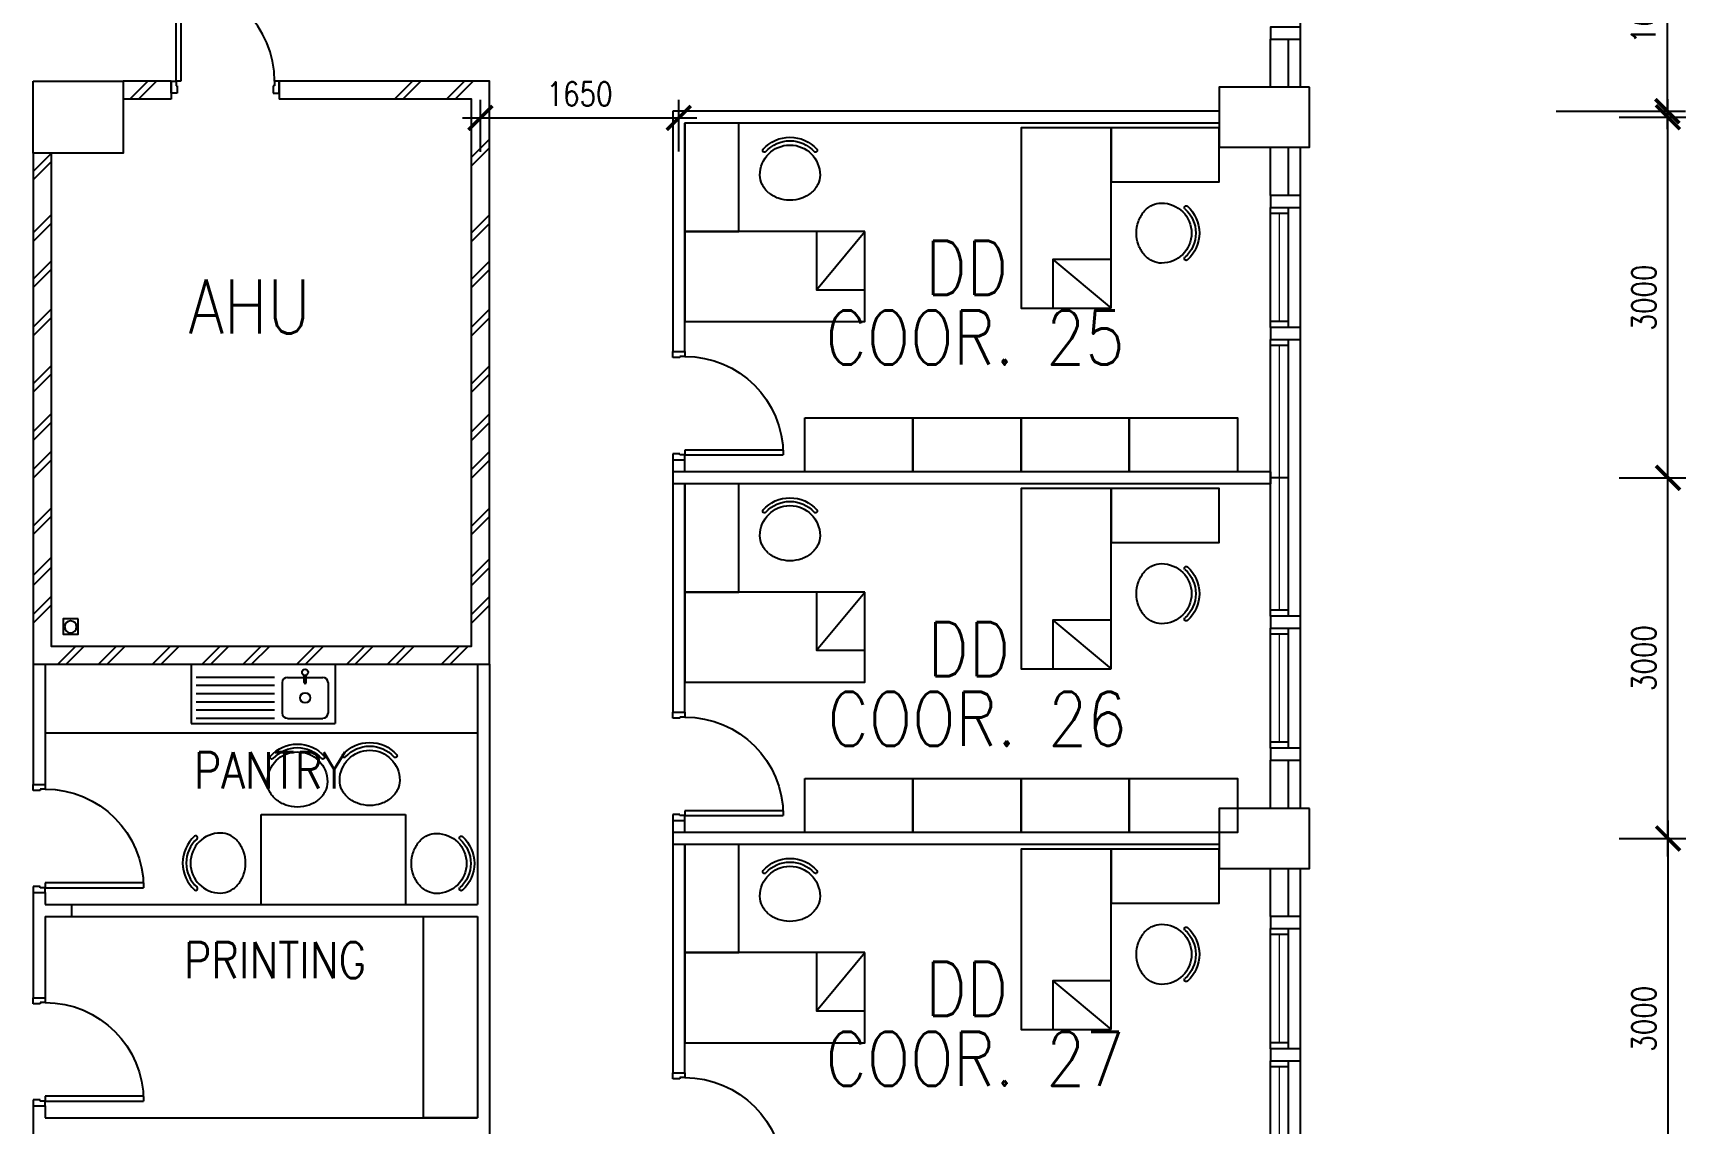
# Model space of a CAD drawing. Extents: x 2687779 to 2997471, y -863049 to -631414.
# Drawn here: x 2711341 to 2725101, y -798799 to -789724 of the extents above; entities that cross this region are included whole.
import ezdxf
from ezdxf.enums import TextEntityAlignment as Align

# ---------------------------------------------------------------- set-up
doc = ezdxf.new("R2010")
doc.units = 0
doc.header["$LTSCALE"] = 10
doc.header["$MEASUREMENT"] = 0
doc.header["$PDMODE"] = 34
doc.linetypes.add('DIVIDE', pattern=[1.25, 0.5, -0.25, 0, -0.25, 0, -0.25])
doc.layers.get('0').update_dxf_attribs({"linetype": 'CONTINUOUS'})
doc.layers.get('DEFPOINTS').update_dxf_attribs({"linetype": 'CONTINUOUS'})
for name, color, linetype in [('BTH-FX', 5, 'CONTINUOUS'), ('COL', 3, 'CONTINUOUS'), ('DIM', 7, 'CONTINUOUS'), ('DR', 7, 'CONTINUOUS'), ('FIT', 5, 'CONTINUOUS'), ('FURN', 1, 'CONTINUOUS'), ('FURN1', 7, 'CONTINUOUS'), ('H', 1, 'CONTINUOUS'), ('hatch', 7, 'CONTINUOUS'), ('partition', 7, 'CONTINUOUS'), ('PIPE', 5, 'DIVIDE'), ('stair', 7, 'CONTINUOUS'), ('T25', 7, 'CONTINUOUS'), ('T50', 3, 'CONTINUOUS'), ('WALL', 2, 'CONTINUOUS'), ('WIN', 5, 'CONTINUOUS')]:
    doc.layers.add(name, color=color, linetype=linetype)
doc.styles.add('ROMANS', font='romans.shx', dxfattribs={"width": 0.8, "height": 100})
doc.styles.get("Standard").update_dxf_attribs({"font": 'ROMANS.SHX'})
doc.dimstyles.new('STANDARD$0', dxfattribs={"dimscale": 0, "dimtxt": 8, "dimasz": 6, "dimexe": 1, "dimexo": 1, "dimgap": 3, "dimtad": 1, "dimdec": 0, "dimlfac": -1, "dimrnd": 1, "dimzin": 0, "dimdsep": 46, "dimtxsty": 'Standard', "dimcen": 0, "dimclrd": 5, "dimclre": 250, "dimadec": 0, "dimazin": 0, "dimtfac": 1, "dimtdec": 4, "dimtofl": 0, "dimtmove": 0, "dimatfit": 3, "dimfxl": 1, "dimtolj": 1, "dimtzin": 0, "dimarcsym": 0})

# ---------------------------------------------------------------- blocks, each defined once
blk = doc.blocks.new('_ARCHTICK')
at = {"color": 0, "linetype": 'ByBlock', "const_width": 0.15}
blk.add_lwpolyline([(-0.5, -0.5), (0.5, 0.5)], dxfattribs=at)
blk = doc.blocks.new('*D177')
at = {"layer": 'DEFPOINTS', "color": 0, "transparency": 16777216}
for p in [(2724395, -796424), (2724395, -799424), (2724951, -799424)]:
    blk.add_point(p, dxfattribs=at)
at = {"layer": 'DIM', "color": 7, "lineweight": -2, "transparency": 16777216}
for p, q in [((2724951, -796274), (2724951, -799574)), ((2724545, -796424), (2725101, -796424)), ((2724545, -799424), (2725101, -799424))]:
    blk.add_line(p, q, dxfattribs=at)
at = {"layer": 'DIM', "color": 7, "lineweight": -2, "transparency": 16777216, "xscale": 200, "yscale": 200, "zscale": 200}
for p, rotation in [((2724951, -796424), 90), ((2724951, -799424), 270)]:
    blk.add_blockref('_ARCHTICK', p, dxfattribs=dict(at, rotation=rotation))
at = {"layer": 'DIM', "color": 7, "transparency": 16777216, "insert": (2724751, -797924), "char_height": 200, "attachment_point": 5, "rotation": 90, "style": 'ROMANS'}
blk.add_mtext('\\A1;3000', dxfattribs=at)
blk = doc.blocks.new('d900-1b1')
at = {"layer": 'DR'}
for p, q in [((40, 100), (40, 920)), ((80, 919), (80, 100)), ((0, 0), (0, 100)), ((0, 100), (40, 100)), ((50, 0), (0, 0)), ((80, 100), (40, 100)), ((40, 100), (40, 60)), ((40, 60), (50, 60)), ((50, 60), (50, 0)), ((860, 60), (850, 60)), ((850, 60), (850, 0)), ((850, 0), (900, 0)), ((860, 100), (860, 60)), ((900, 100), (860, 100)), ((900, 0), (900, 100))]:
    blk.add_line(p, q, dxfattribs=at)
blk.add_arc((40, 100), 820, 0, 90, dxfattribs=at)
blk = doc.blocks.new('*D195')
at = {"layer": 'DEFPOINTS', "color": 0, "transparency": 16777216}
for p in [(2724395, -790424), (2724951, -790424), (2724395, -793424)]:
    blk.add_point(p, dxfattribs=at)
at = {"layer": 'DIM', "color": 7, "lineweight": -2, "transparency": 16777216}
for p, q in [((2724951, -793574), (2724951, -790274)), ((2724545, -790424), (2725101, -790424)), ((2724545, -793424), (2725101, -793424))]:
    blk.add_line(p, q, dxfattribs=at)
at = {"layer": 'DIM', "color": 7, "lineweight": -2, "transparency": 16777216, "xscale": 200, "yscale": 200, "zscale": 200}
for p, rotation in [((2724951, -790424), 90), ((2724951, -793424), 270)]:
    blk.add_blockref('_ARCHTICK', p, dxfattribs=dict(at, rotation=rotation))
at = {"layer": 'DIM', "color": 7, "transparency": 16777216, "insert": (2724751, -791924), "char_height": 200, "attachment_point": 5, "rotation": 90, "style": 'ROMANS'}
blk.add_mtext('\\A1;3000', dxfattribs=at)
blk = doc.blocks.new('*D196')
at = {"layer": 'DEFPOINTS', "color": 0, "transparency": 16777216}
for p in [(2724395, -793424), (2724951, -793424), (2724395, -796424)]:
    blk.add_point(p, dxfattribs=at)
at = {"layer": 'DIM', "color": 7, "lineweight": -2, "transparency": 16777216}
for p, q in [((2724951, -796574), (2724951, -793274)), ((2724545, -793424), (2725101, -793424)), ((2724545, -796424), (2725101, -796424))]:
    blk.add_line(p, q, dxfattribs=at)
at = {"layer": 'DIM', "color": 7, "lineweight": -2, "transparency": 16777216, "xscale": 200, "yscale": 200, "zscale": 200}
for p, rotation in [((2724951, -793424), 90), ((2724951, -796424), 270)]:
    blk.add_blockref('_ARCHTICK', p, dxfattribs=dict(at, rotation=rotation))
at = {"layer": 'DIM', "color": 7, "transparency": 16777216, "insert": (2724751, -794924), "char_height": 200, "attachment_point": 5, "rotation": 90, "style": 'ROMANS'}
blk.add_mtext('\\A1;3000', dxfattribs=at)
blk = doc.blocks.new('SINK-SGL')
at = {"layer": 'BTH-FX', "color": 7}
for p, q in [((0, 493), (0, 0)), ((1200, 493), (1200, 0)), ((695, 382), (42, 382)), ((695, 314), (42, 314)), ((758, 340), (758, 85)), ((801, 382), (940, 382)), ((940, 340), (940, 401)), ((957, 340), (957, 401)), ((957, 382), (1097, 382)), ((1140, 340), (1140, 85)), ((695, 246), (42, 246)), ((695, 178), (42, 178)), ((0, 0), (1200, 0)), ((695, 110), (42, 110)), ((695, 42), (42, 42)), ((801, 42), (1097, 42))]:
    blk.add_line(p, q, dxfattribs=at)
for centre, radius in [((949, 425), 25.5), ((949, 213), 42.5)]:
    blk.add_circle(centre, radius, dxfattribs=at)
for centre, radius, start, end in [((801, 340), 42.5, 90, 180), ((949, 340), 8.5, 180, 0), ((1097, 340), 42.5, 0, 90), ((801, 85), 42.5, 180, 270), ((1097, 85), 42.5, 270, 0)]:
    blk.add_arc(centre, radius, start, end, dxfattribs=at)
blk = doc.blocks.new('*D231')
at = {"layer": 'DEFPOINTS', "color": 0, "linetype": 'Continuous', "transparency": 16777216}
for p in [(2716716, -790430), (2715066, -790861), (2716716, -790860)]:
    blk.add_point(p, dxfattribs=at)
at = {"layer": 'DIM', "color": 7, "linetype": 'Continuous', "lineweight": -2, "transparency": 16777216}
for p, q in [((2715066, -790711), (2715066, -790280)), ((2716716, -790710), (2716716, -790280)), ((2714916, -790430), (2716866, -790430))]:
    blk.add_line(p, q, dxfattribs=at)
at = {"layer": 'DIM', "color": 7, "linetype": 'Continuous', "lineweight": -2, "transparency": 16777216, "xscale": 200, "yscale": 200, "zscale": 200, "rotation": 180}
blk.add_blockref('_ARCHTICK', (2715066, -790430), dxfattribs=at)
at = {"layer": 'DIM', "color": 7, "linetype": 'Continuous', "lineweight": -2, "transparency": 16777216, "xscale": 200, "yscale": 200, "zscale": 200}
blk.add_blockref('_ARCHTICK', (2716716, -790430), dxfattribs=at)
at = {"layer": 'DIM', "color": 7, "linetype": 'Continuous', "transparency": 16777216, "insert": (2715891, -790230), "char_height": 200, "attachment_point": 5, "style": 'ROMANS'}
blk.add_mtext('\\A1;1650', dxfattribs=at)
blk = doc.blocks.new('100FT')
at = {"layer": 'PIPE', "linetype": 'Continuous'}
blk.add_circle((0, 0), 50, dxfattribs=at)
blk = doc.blocks.new('A$C7CE3714C')
at = {"layer": 'FIT'}
blk.add_lwpolyline([(0, 0), (126, 0), (126, 126), (0, 126)], close=True, dxfattribs=at)
at = {"layer": 'FIT', "xscale": -1}
blk.add_blockref('100FT', (63, 66), dxfattribs=at)
blk = doc.blocks.new('*D323')
at = {"layer": 'DEFPOINTS', "color": 0, "linetype": 'Continuous', "transparency": 16777216}
for p in [(2723871, -788699), (2724946, -788699), (2723871, -790374)]:
    blk.add_point(p, dxfattribs=at)
at = {"layer": 'partition', "color": 7, "linetype": 'Continuous', "lineweight": -2, "transparency": 16777216}
for p, q in [((2724946, -790524), (2724946, -788549)), ((2724021, -788699), (2725096, -788699)), ((2724021, -790374), (2725096, -790374))]:
    blk.add_line(p, q, dxfattribs=at)
at = {"layer": 'partition', "color": 7, "linetype": 'Continuous', "lineweight": -2, "transparency": 16777216, "xscale": 200, "yscale": 200, "zscale": 200}
for p, rotation in [((2724946, -788699), 90), ((2724946, -790374), 270)]:
    blk.add_blockref('_ARCHTICK', p, dxfattribs=dict(at, rotation=rotation))
at = {"layer": 'partition', "color": 7, "linetype": 'Continuous', "transparency": 16777216, "insert": (2724746, -789537), "char_height": 200, "attachment_point": 5, "rotation": 90, "style": 'ROMANS'}
blk.add_mtext('\\A1;1675', dxfattribs=at)
blk = doc.blocks.new('CHAIR10')
at = {"layer": 'FURN1', "color": 1}
for centre, radius, start, end in [((-487, 712), 252, 140.136, 160.9198), ((-515, 735), 216, 116.3827, 140.136), ((-533, 772), 175, 90, 116.3827), ((-533, 697), 250, 270, 90), ((-328, 909), 15, 48.1599, 228.1599), ((-518, 697), 270, 311.8401, 48.1599), ((-518, 697), 300, 311.8401, 48.1599), ((-443, 697), 299, 160.9198, 180), ((-443, 697), 299, 180, 199.0802), ((-487, 682), 252, 199.0802, 219.864), ((-515, 658), 216, 219.864, 243.6173), ((-533, 622), 175, 243.6173, 270), ((-328, 485), 15, 131.8401, 311.8401)]:
    blk.add_arc(centre, radius, start, end, dxfattribs=at)

msp = doc.modelspace()

# ---------------------------------------------------------------- linework, layer by layer
at = {"color": 9}
for p, q in [((2721891.3, -790174.1), (2721891.3, -784674.1)), ((2721891.3, -796174.1), (2721891.3, -790674.1)), ((2721891.3, -802174.1), (2721891.3, -796674.1))]:
    msp.add_line(p, q, dxfattribs=at)
at = {"layer": 'COL'}
for points in [[(2711341.3, -790124.1), (2712091.3, -790124.1), (2712091.3, -790724.1), (2711341.3, -790724.1)], [(2721966.3, -790174.1), (2721216.3, -790174.1), (2721216.3, -790674.1), (2721966.3, -790674.1)], [(2721966.3, -796174.1), (2721216.3, -796174.1), (2721216.3, -796674.1), (2721966.3, -796674.1)]]:
    msp.add_lwpolyline(points, close=True, dxfattribs=at)
at = {"layer": 'DIM', "linetype": 'Continuous'}
msp.add_lwpolyline([(2711662.7, -796974.1), (2711662.7, -797074.1)], dxfattribs=at)
at = {"layer": 'FURN', "linetype": 'Continuous'}
for p, q in [((2717862.3, -791859.1), (2718266.3, -791374.1)), ((2719831.3, -791608.2), (2720316.3, -792012.2)), ((2717862.3, -794859.1), (2718266.3, -794374.1)), ((2719831.3, -794608.2), (2720316.3, -795012.2)), ((2713241.3, -796974.1), (2713241.3, -796224.1)), ((2713241.3, -796224.1), (2714441.3, -796224.1)), ((2714441.3, -796224.1), (2714441.3, -796974.1)), ((2714591.3, -798749.1), (2714591.3, -797074.1)), ((2714591.3, -797074.1), (2715041.3, -797074.1)), ((2715041.3, -797074.1), (2715041.3, -798749.1)), ((2717862.3, -797859.1), (2718266.3, -797374.1)), ((2719831.3, -797608.2), (2720316.3, -798012.2)), ((2715041.3, -798749.1), (2714591.3, -798749.1))]:
    msp.add_line(p, q, dxfattribs=at)
for points in [[(2717216.3, -791374.1), (2717216.3, -790474.1), (2716766.3, -790474.1), (2716766.3, -791374.1)], [(2720316.3, -792012.2), (2720316.3, -790512.2), (2719566.3, -790512.2), (2719566.3, -792012.2)], [(2720316.3, -790962.2), (2721216.3, -790962.2), (2721216.3, -790512.2), (2720316.3, -790512.2)], [(2718266.3, -791374.1), (2716766.3, -791374.1), (2716766.3, -792124.1), (2718266.3, -792124.1)], [(2718266.3, -791374.1), (2717862.3, -791374.1), (2717862.3, -791859.1), (2718266.3, -791859.1)], [(2720316.3, -792012.2), (2720316.3, -791608.2), (2719831.3, -791608.2), (2719831.3, -792012.2)], [(2717766.3, -792924.1), (2718666.3, -792924.1), (2718666.3, -793374.1), (2717766.3, -793374.1)], [(2718666.3, -792924.1), (2719566.3, -792924.1), (2719566.3, -793374.1), (2718666.3, -793374.1)], [(2719566.3, -792924.1), (2720466.3, -792924.1), (2720466.3, -793374.1), (2719566.3, -793374.1)], [(2720466.3, -792924.1), (2721366.3, -792924.1), (2721366.3, -793374.1), (2720466.3, -793374.1)], [(2717216.3, -794374.1), (2717216.3, -793474.1), (2716766.3, -793474.1), (2716766.3, -794374.1)], [(2720316.3, -795012.2), (2720316.3, -793512.2), (2719566.3, -793512.2), (2719566.3, -795012.2)], [(2720316.3, -793962.2), (2721216.3, -793962.2), (2721216.3, -793512.2), (2720316.3, -793512.2)], [(2718266.3, -794374.1), (2716766.3, -794374.1), (2716766.3, -795124.1), (2718266.3, -795124.1)], [(2718266.3, -794374.1), (2717862.3, -794374.1), (2717862.3, -794859.1), (2718266.3, -794859.1)], [(2720316.3, -795012.2), (2720316.3, -794608.2), (2719831.3, -794608.2), (2719831.3, -795012.2)], [(2717766.3, -795924.1), (2718666.3, -795924.1), (2718666.3, -796374.1), (2717766.3, -796374.1)], [(2718666.3, -795924.1), (2719566.3, -795924.1), (2719566.3, -796374.1), (2718666.3, -796374.1)], [(2719566.3, -795924.1), (2720466.3, -795924.1), (2720466.3, -796374.1), (2719566.3, -796374.1)], [(2720466.3, -795924.1), (2721366.3, -795924.1), (2721366.3, -796374.1), (2720466.3, -796374.1)], [(2717216.3, -797374.1), (2717216.3, -796474.1), (2716766.3, -796474.1), (2716766.3, -797374.1)], [(2720316.3, -798012.2), (2720316.3, -796512.2), (2719566.3, -796512.2), (2719566.3, -798012.2)], [(2720316.3, -796962.2), (2721216.3, -796962.2), (2721216.3, -796512.2), (2720316.3, -796512.2)], [(2718266.3, -797374.1), (2716766.3, -797374.1), (2716766.3, -798124.1), (2718266.3, -798124.1)], [(2718266.3, -797374.1), (2717862.3, -797374.1), (2717862.3, -797859.1), (2718266.3, -797859.1)], [(2720316.3, -798012.2), (2720316.3, -797608.2), (2719831.3, -797608.2), (2719831.3, -798012.2)]]:
    msp.add_lwpolyline(points, close=True, dxfattribs=at)
at = {"layer": 'H'}
for p, q in [((2711341.3, -790874.7), (2711491.3, -790724.7)), ((2714991.3, -790756.9), (2715141.3, -790606.9)), ((2714991.3, -790827.6), (2715141.3, -790677.6)), ((2711341.3, -790945.4), (2711491.3, -790795.4)), ((2711341.3, -791387), (2711491.3, -791237)), ((2714991.3, -791387), (2715141.3, -791237)), ((2711341.3, -791457.8), (2711491.3, -791307.8)), ((2714991.3, -791457.8), (2715141.3, -791307.8)), ((2711341.3, -791771.3), (2711491.3, -791621.3)), ((2711341.3, -791842), (2711491.3, -791692)), ((2714991.3, -791771.3), (2715141.3, -791621.3)), ((2714991.3, -791842), (2715141.3, -791692)), ((2711341.3, -792171.3), (2711491.3, -792021.3)), ((2711341.3, -792242), (2711491.3, -792092)), ((2714991.3, -792171.3), (2715141.3, -792021.3)), ((2714991.3, -792242), (2715141.3, -792092)), ((2711341.3, -792642), (2711491.3, -792492)), ((2714991.3, -792642), (2715141.3, -792492)), ((2711341.3, -792712.7), (2711491.3, -792562.7)), ((2714991.3, -792712.7), (2715141.3, -792562.7)), ((2711341.3, -793042), (2711491.3, -792892)), ((2714991.3, -793042), (2715141.3, -792892)), ((2711341.3, -793112.7), (2711491.3, -792962.7)), ((2714991.3, -793112.7), (2715141.3, -792962.7)), ((2711341.3, -793355.4), (2711491.3, -793205.4)), ((2714991.3, -793355.4), (2715141.3, -793205.4)), ((2711341.3, -793426.1), (2711491.3, -793276.1)), ((2714991.3, -793426.1), (2715141.3, -793276.1)), ((2711341.3, -793826.1), (2711491.3, -793676.1)), ((2711341.3, -793896.8), (2711491.3, -793746.8)), ((2714991.3, -793826.1), (2715141.3, -793676.1)), ((2714991.3, -793896.8), (2715141.3, -793746.8)), ((2711341.3, -794237.9), (2711491.3, -794087.9)), ((2711341.3, -794319.6), (2711491.3, -794169.6)), ((2714991.3, -794248.8), (2715141.3, -794098.8)), ((2714991.3, -794319.6), (2715141.3, -794169.6)), ((2711341.3, -794562.3), (2711491.3, -794412.3)), ((2714991.3, -794562.3), (2715141.3, -794412.3)), ((2711341.3, -794633), (2711491.3, -794483)), ((2714991.3, -794633), (2715141.3, -794483))]:
    msp.add_line(p, q, dxfattribs=at)
at = {"layer": 'hatch', "color": 1}
for p, q in [((2712148, -790274.1), (2712298, -790124.1)), ((2712219.7, -790274.1), (2712369.7, -790124.1)), ((2714348.8, -790274.1), (2714498.8, -790124.1)), ((2714420.5, -790274.1), (2714570.5, -790124.1)), ((2714782.8, -790274.1), (2714932.8, -790124.1)), ((2714854.5, -790274.1), (2715004.5, -790124.1)), ((2711548, -794974.1), (2711698, -794824.1)), ((2711618, -794974.1), (2711768, -794824.1)), ((2711887.2, -794974.1), (2712037.2, -794824.1)), ((2711958.8, -794974.1), (2712108.8, -794824.1)), ((2712336.1, -794974.1), (2712486.1, -794824.1)), ((2712407.7, -794974.1), (2712557.7, -794824.1)), ((2712750.2, -794974.1), (2712900.2, -794824.1)), ((2712820.3, -794974.1), (2712970.3, -794824.1)), ((2713089.4, -794974.1), (2713239.4, -794824.1)), ((2713161.1, -794974.1), (2713311.1, -794824.1)), ((2713538.3, -794974.1), (2713688.3, -794824.1)), ((2713610, -794974.1), (2713760, -794824.1)), ((2713952.5, -794974.1), (2714102.5, -794824.1)), ((2714022.5, -794974.1), (2714172.5, -794824.1)), ((2714291.7, -794974.1), (2714441.7, -794824.1)), ((2714363.3, -794974.1), (2714513.3, -794824.1)), ((2714740.6, -794974.1), (2714890.6, -794824.1)), ((2714812.2, -794974.1), (2714962.2, -794824.1))]:
    msp.add_line(p, q, dxfattribs=at)
at = {"layer": 'partition'}
for p, q in [((2721216.3, -790374.1), (2716666.3, -790374.1)), ((2721216.3, -790474.1), (2716766.3, -790474.1)), ((2721641.3, -793474.1), (2716666.3, -793474.1)), ((2721641.3, -793374.1), (2716666.4, -793374.1)), ((2711341.3, -794974.1), (2711341.3, -795974.1)), ((2711441.3, -794974.1), (2711441.3, -795974.1)), ((2715041.3, -794974.1), (2715041.3, -796974.1)), ((2715141.3, -794974.1), (2715141.3, -806349.1)), ((2721216.3, -796374.1), (2716666.4, -796374.1)), ((2721216.3, -796474.1), (2716666.3, -796474.1)), ((2711341.3, -796874.1), (2711341.3, -797749.1)), ((2711441.3, -796874.1), (2711441.3, -796974.1)), ((2711441.3, -796974.1), (2715041.3, -796974.1)), ((2711441.3, -797074.1), (2715041.3, -797074.1)), ((2711441.3, -797074.1), (2711441.3, -797749.1)), ((2715041.3, -797074.1), (2715041.3, -798749.1)), ((2711341.3, -798649.1), (2711341.3, -798899.1)), ((2711441.3, -798649.1), (2711441.3, -798749.1)), ((2711441.3, -798749.1), (2715041.3, -798749.1))]:
    msp.add_line(p, q, dxfattribs=at)
at = {"layer": 'partition', "linetype": 'Continuous'}
msp.add_line((2721641.3, -793374.1), (2721641.3, -793474.1), dxfattribs=at)
msp.add_lwpolyline([(2715041.3, -795549.1), (2711441.3, -795549.1)], dxfattribs=at)
at = {"layer": 'stair'}
for p, q in [((2716666.3, -790374.1), (2716666.3, -792374.1)), ((2716766.3, -792374.1), (2716766.3, -790474.1)), ((2716666.3, -793274.1), (2716666.3, -793474.1)), ((2716766.3, -793374.1), (2716766.3, -793274.1)), ((2716666.3, -793474.1), (2716666.3, -795374.1)), ((2716766.3, -795374.1), (2716766.3, -793474.1)), ((2716666.3, -796274.1), (2716666.3, -796474.1)), ((2716766.3, -796374.1), (2716766.3, -796274.1)), ((2716666.3, -796474.1), (2716666.3, -798374.1)), ((2716766.3, -798374.1), (2716766.3, -796474.1))]:
    msp.add_line(p, q, dxfattribs=at)
at = {"layer": 'WALL'}
for p, q in [((2721641.3, -790174.1), (2721641.3, -789774.1)), ((2721791.3, -790174.1), (2721791.3, -789774.1)), ((2721641.3, -791074.1), (2721641.3, -790674.1)), ((2721791.3, -791074.1), (2721791.3, -790674.1)), ((2721641.3, -796174.1), (2721641.3, -795774.1)), ((2721791.3, -796174.1), (2721791.3, -795774.1)), ((2721641.3, -797074.1), (2721641.3, -796674.1)), ((2721791.3, -797074.1), (2721791.3, -796674.1))]:
    msp.add_line(p, q, dxfattribs=at)
at = {"layer": 'WALL', "linetype": 'Continuous'}
for p, q in [((2712491.3, -790124.1), (2712491.3, -790274.1)), ((2713391.3, -790124.1), (2713391.3, -790274.1))]:
    msp.add_line(p, q, dxfattribs=at)
at = {"layer": 'WALL'}
for points in [[(2721891.3, -789674.1), (2721641.3, -789674.1), (2721641.3, -789774.1), (2721891.3, -789774.1)], [(2721891.3, -791074.1), (2721641.3, -791074.1), (2721641.3, -791174.1), (2721891.3, -791174.1)], [(2721891.3, -792174.1), (2721641.3, -792174.1), (2721641.3, -792274.1), (2721891.3, -792274.1)], [(2721891.3, -794574.1), (2721641.3, -794574.1), (2721641.3, -794674.1), (2721891.3, -794674.1)], [(2721891.3, -795674.1), (2721641.3, -795674.1), (2721641.3, -795774.1), (2721891.3, -795774.1)], [(2721891.3, -797074.1), (2721641.3, -797074.1), (2721641.3, -797174.1), (2721891.3, -797174.1)], [(2721891.3, -798174.1), (2721641.3, -798174.1), (2721641.3, -798274.1), (2721891.3, -798274.1)]]:
    msp.add_lwpolyline(points, close=True, dxfattribs=at)
at = {"layer": 'WALL', "linetype": 'Continuous'}
for points in [[(2711341.3, -790724.1), (2711341.3, -794974.1), (2715141.3, -794974.1), (2715141.3, -790124.1), (2713391.3, -790124.1)], [(2712491.3, -790124.1), (2712091.3, -790124.1)], [(2711491.3, -790724.1), (2711491.3, -794824.1), (2714991.3, -794824.1), (2714991.3, -790274.1), (2713391.3, -790274.1)], [(2712491.3, -790274.1), (2712091.3, -790274.1)]]:
    msp.add_lwpolyline(points, dxfattribs=at)
at = {"layer": 'WIN'}
for p, q in [((2721641.3, -792174.1), (2721641.3, -791174.1)), ((2721791.3, -791224.1), (2721641.3, -791224.1)), ((2721791.3, -792174.1), (2721791.3, -791174.1)), ((2721791.3, -792124.1), (2721641.3, -792124.1)), ((2721641.3, -794574.1), (2721641.3, -792274.1)), ((2721791.3, -792324.1), (2721641.3, -792324.1)), ((2721791.3, -794574.1), (2721791.3, -792274.1)), ((2721791.3, -793424.1), (2721641.3, -793424.1)), ((2721791.3, -794524.1), (2721641.3, -794524.1)), ((2721641.3, -795674.1), (2721641.3, -794674.1)), ((2721791.3, -794724.1), (2721641.3, -794724.1)), ((2721791.3, -795674.1), (2721791.3, -794674.1)), ((2721791.3, -795624.1), (2721641.3, -795624.1)), ((2721641.3, -798174.1), (2721641.3, -797174.1)), ((2721791.3, -798174.1), (2721791.3, -797174.1)), ((2721791.3, -797224.1), (2721641.3, -797224.1)), ((2721791.3, -798124.1), (2721641.3, -798124.1)), ((2721641.3, -800574.1), (2721641.3, -798274.1)), ((2721791.3, -800574.1), (2721791.3, -798274.1)), ((2721791.3, -798324.1), (2721641.3, -798324.1))]:
    msp.add_line(p, q, dxfattribs=at)
at = {"layer": 'WIN', "const_width": 10, "flags": 128}
for points in [[(2721716.3, -792124.1), (2721716.3, -791224.1)], [(2721716.3, -794524.1), (2721716.3, -792324.1)], [(2721716.3, -794724.1), (2721716.3, -795624.1)], [(2721716.3, -798124.1), (2721716.3, -797224.1)], [(2721716.3, -800524.1), (2721716.3, -798324.1)]]:
    msp.add_lwpolyline(points, dxfattribs=at)

# ---------------------------------------------------------------- block references
msp.add_blockref('SINK-SGL', (2712657.2, -795467.1))
msp.add_blockref('SINK-SGL', (2712657.2, -795467.1))
at = {"layer": 'DR'}
msp.add_blockref('d900-1b1', (2712491.3, -790224.1), dxfattribs=at)
at = {"layer": 'DR', "xscale": -1, "rotation": 270}
for p in [(2716666.3, -793274.1), (2716666.3, -796274.1), (2711341.3, -796874.1), (2711341.3, -798649.1), (2716666.3, -799274.1)]:
    msp.add_blockref('d900-1b1', p, dxfattribs=at)
at = {"layer": 'FURN', "linetype": 'Continuous', "xscale": -1}
for p, rotation in [((2716945.2, -790372.4), 270), ((2721268.1, -790691.1), 180), ((2716945.2, -793372.4), 270), ((2721268.1, -793691.1), 180), ((2712845.1, -795420.8), 270), ((2713447.1, -795407.8), 270), ((2715233.2, -795935.1), 180), ((2716945.2, -796372.4), 270), ((2721268.1, -796691.1), 180)]:
    msp.add_blockref('CHAIR10', p, dxfattribs=dict(at, rotation=rotation))
at = {"layer": 'FURN', "linetype": 'Continuous', "rotation": 180.0000000133402}
msp.add_blockref('CHAIR10', (2712368.3, -795932.1), dxfattribs=at)
at = {"layer": 'T25', "rotation": 180}
msp.add_blockref('A$C7CE3714C', (2711717.3, -794598.1), dxfattribs=at)

# ---------------------------------------------------------------- texts
at = {"layer": 'T50', "style": 'ROMANS', "width": 0.85}
for s, p in [('DD ', (2718769.6, -791901.2)), ('AHU', (2712635.6, -792224.1)), ('COOR. 25', (2717937.3, -792481.8)), ('DD ', (2718786.9, -795074)), ('COOR. 26', (2717954.5, -795654.6)), ('DD ', (2718769.6, -797901.2)), ('COOR. 27', (2717937.3, -798481.8))]:
    msp.add_text(s, height=450, dxfattribs=at).set_placement(p)
at = {"layer": 'T50', "color": 3, "style": 'ROMANS', "width": 0.85}
for s, p in [('PANTRY', (2713313.1, -795857.4)), ('PRINTING', (2713355.6, -797436.1))]:
    msp.add_text(s, height=300, dxfattribs=at).set_placement(p, align=Align.MIDDLE_CENTER)

# ---------------------------------------------------------------- dimensions: what is measured, and where the dimension line sits
at = {"layer": 'DIM', "linetype": 'Continuous'}
dim = msp.add_linear_dim(base=(2716716.3, -790430.5), p1=(2715066.3, -790861.5), p2=(2716716.3, -790860.3), dimstyle='STANDARD$0', override={"dimscale": 100, "dimtxt": 2, "dimasz": 2, "dimexe": 1.5, "dimexo": 1.5, "dimgap": 1, "dimtxsty": 'ROMANS', "dimblk": 'ARCHTICK', "dimdle": 1.5, "dimclrd": 7, "dimclre": 7, "dimclrt": 7, "dimtdec": 0, "dimtmove": 2}, dxfattribs=at)
dim.commit()
dim.dimension.update_dxf_attribs({"geometry": '*D231', "text_midpoint": (2715891.3, -790230.5)})
at = {"layer": 'DIM'}
for p1, p2, distance, picture, middle in [((2724394.9, -793424.1), (2724394.9, -790424.1), -555.7, '*D195', (2724750.6, -791924.1)), ((2724394.9, -796424.1), (2724394.9, -793424.1), -555.7, '*D196', (2724750.6, -794924.1)), ((2724394.9, -796424.1), (2724394.9, -799424.1), 555.7, '*D177', (2724750.6, -797924.1))]:
    dim = msp.add_aligned_dim(p1=p1, p2=p2, distance=distance, dimstyle='STANDARD$0', override={"dimscale": 100, "dimtxt": 2, "dimasz": 2, "dimexe": 1.5, "dimexo": 1.5, "dimgap": 1, "dimtxsty": 'ROMANS', "dimblk": 'ARCHTICK', "dimdle": 1.5, "dimclrd": 7, "dimclre": 7, "dimclrt": 7, "dimtdec": 0, "dimtmove": 2}, dxfattribs=at)
    dim.commit()
    dim.dimension.update_dxf_attribs({"geometry": picture, "text_midpoint": middle})
at = {"layer": 'partition', "linetype": 'Continuous'}
dim = msp.add_linear_dim(base=(2724946, -788699.1), p1=(2723871.3, -790374.1), p2=(2723871.3, -788699.1), angle=90, dimstyle='STANDARD$0', override={"dimscale": 100, "dimtxt": 2, "dimasz": 2, "dimexe": 1.5, "dimexo": 1.5, "dimgap": 1, "dimtxsty": 'ROMANS', "dimblk": 'ARCHTICK', "dimdle": 1.5, "dimclrd": 7, "dimclre": 7, "dimclrt": 7, "dimtdec": 0, "dimtmove": 2}, dxfattribs=at)
dim.commit()
dim.dimension.update_dxf_attribs({"geometry": '*D323', "text_midpoint": (2724746, -789536.6)})

doc.saveas('drawing.dxf')
